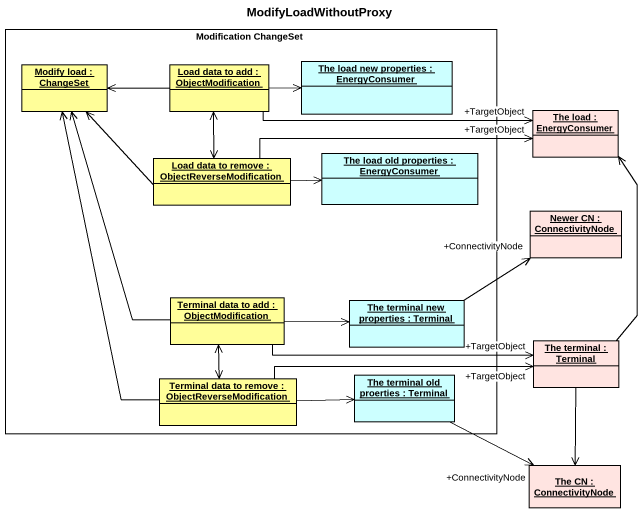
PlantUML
@startuml
title ModifyLoadWithoutProxy
hide circle
hide empty members
rectangle "Modification ChangeSet" as Modification_ChangeSet {
  object "Modify load : ChangeSet" as Modify_load #FFFE99
  object "Load data to add : ObjectModification" as Load_data_to_add #FFFE99
  object "The load new properties : EnergyConsumer" as The_load_new_properties #CCFFFF
  object "The load old properties : EnergyConsumer" as The_load_old_properties #CCFFFF
  object "Load data to remove : ObjectReverseModification" as Load_data_to_remove #FFFE99
  object "Terminal data to add : ObjectModification" as Terminal_data_to_add #FFFE99
  object "The terminal new properties : Terminal" as The_terminal_new_properties #CCFFFF
  object "Terminal data to remove : ObjectReverseModification" as Terminal_data_to_remove #FFFE99
  object "The terminal old proerties : Terminal" as The_terminal_old_proerties #CCFFFF
}
object "The load : EnergyConsumer" as The_load #FFE4E1
object "Newer CN : ConnectivityNode" as Newer_CN #FFE4E1
object "The terminal : Terminal" as The_terminal #FFE4E1
object "The CN : ConnectivityNode" as The_CN #FFE4E1
Load_data_to_add -left-> Modify_load
Load_data_to_add -right-> The_load_new_properties
Load_data_to_add -right-> "+TargetObject" The_load
Load_data_to_remove -left-> Modify_load
Load_data_to_remove <-up-> Load_data_to_add
Load_data_to_remove -right-> "+TargetObject" The_load
Load_data_to_remove -right-> The_load_old_properties
Terminal_data_to_add -up-> Modify_load
Terminal_data_to_add -right-> The_terminal_new_properties
Terminal_data_to_add -right-> "+TargetObject" The_terminal
The_terminal_new_properties -right-> "+ConnectivityNode" Newer_CN
The_terminal -up-> The_load
The_terminal --> The_CN
Terminal_data_to_remove -up-> Modify_load
Terminal_data_to_remove <-up-> Terminal_data_to_add
Terminal_data_to_remove -right-> "+TargetObject" The_terminal
Terminal_data_to_remove -right-> The_terminal_old_proerties
The_terminal_old_proerties -right-> "+ConnectivityNode" The_CN
@enduml
